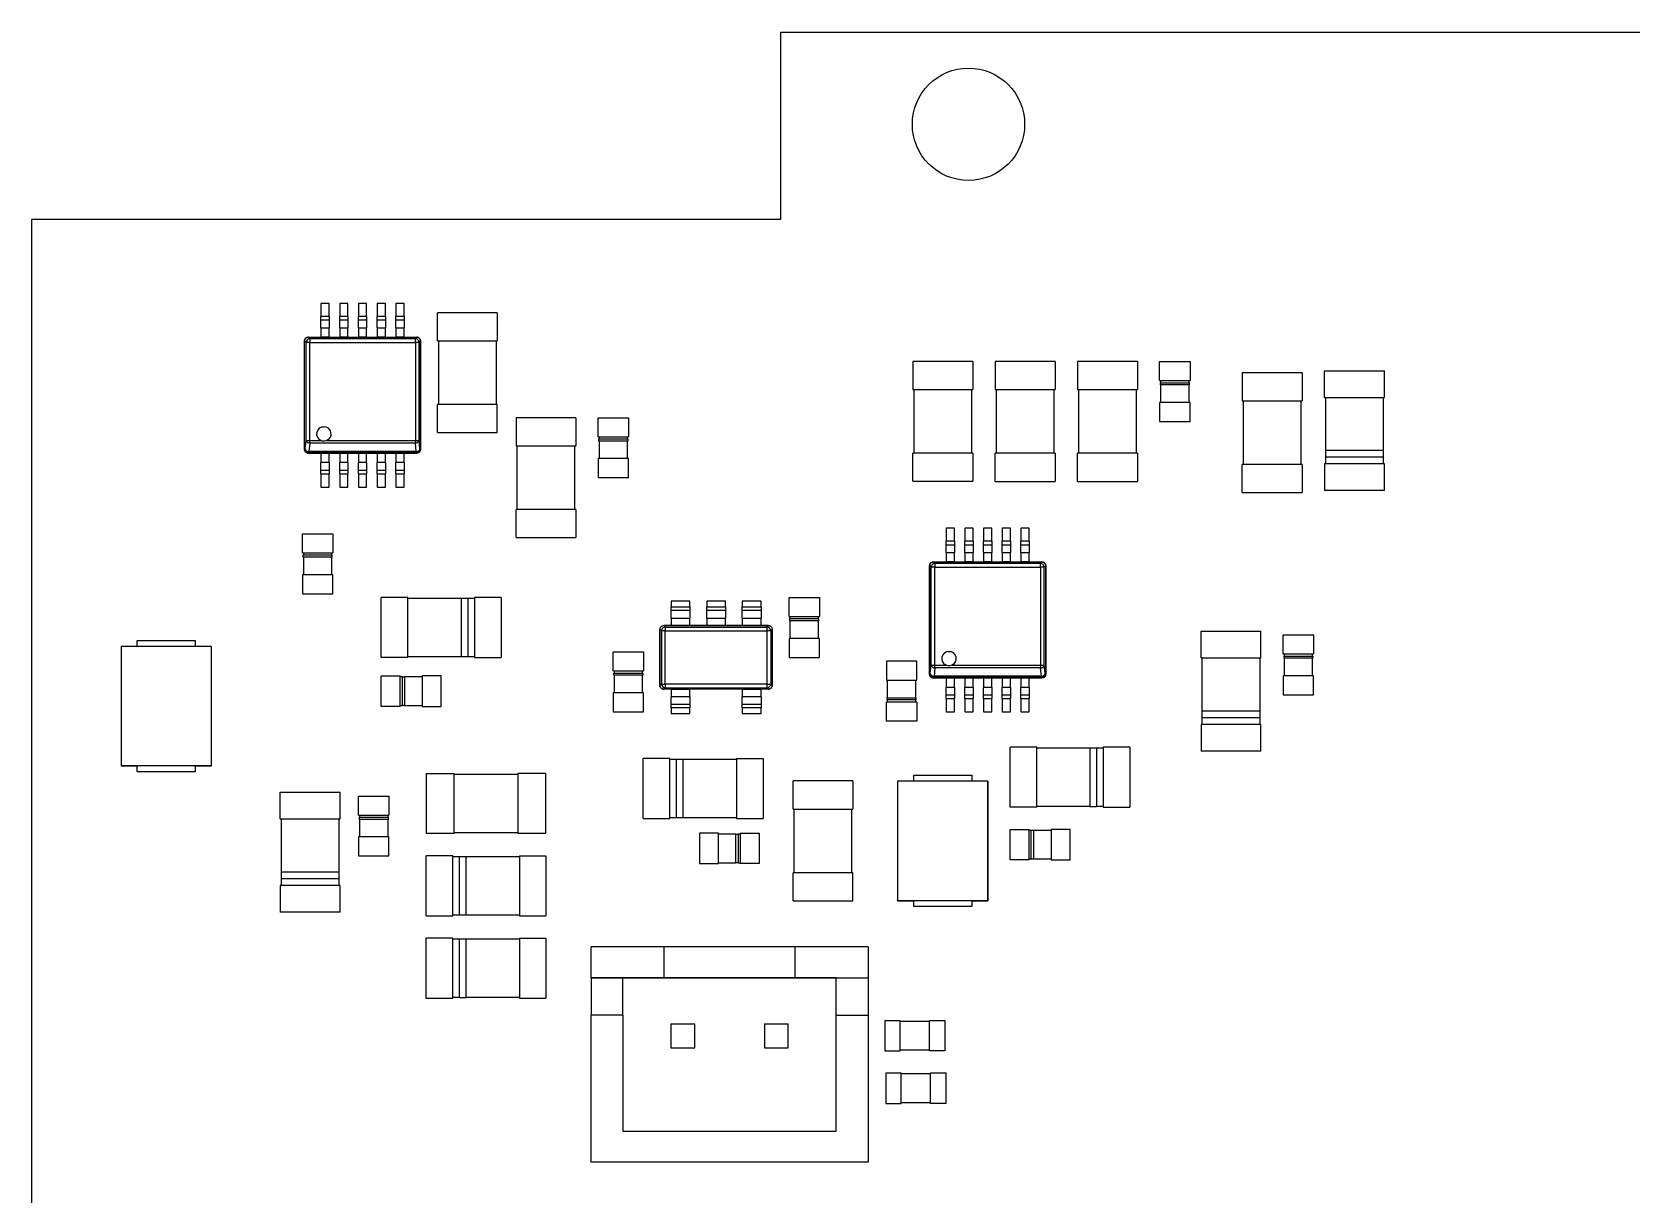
# Model space of a CAD drawing. Header units: millimetres. Extents: x -3 to 395, y 18 to 269.
# Drawn here: x -3.34 to 39.4, y 191.67 to 222.72 of the extents above; entities that cross this region are included whole.
import ezdxf

# ---------------------------------------------------------------- set-up
doc = ezdxf.new("R2010")
doc.units = ezdxf.units.MM

msp = doc.modelspace()

# ---------------------------------------------------------------- linework, layer by layer
at = {"color": 7, "linetype": 'Continuous', "lineweight": 25}
for p, q in [((16.661, 217.719), (16.661, 222.719)), ((16.661, 222.719), (96.66, 222.719)), ((-3.339, 217.719), (16.661, 217.719)), ((-3.339, 127.721), (-3.339, 217.719)), ((4.601, 215.472), (4.381, 215.472)), ((4.381, 215.472), (4.381, 215.122)), ((4.601, 215.122), (4.601, 215.472)), ((5.101, 215.472), (4.881, 215.472)), ((4.881, 215.472), (4.881, 215.122)), ((5.101, 215.122), (5.101, 215.472)), ((5.601, 215.472), (5.381, 215.472)), ((5.381, 215.472), (5.381, 215.122)), ((5.601, 215.122), (5.601, 215.472)), ((6.101, 215.472), (5.881, 215.472)), ((5.881, 215.472), (5.881, 215.122)), ((6.101, 215.122), (6.101, 215.472)), ((6.601, 215.472), (6.381, 215.472)), ((6.381, 215.472), (6.381, 215.122)), ((6.601, 215.122), (6.601, 215.472)), ((4.601, 215.122), (4.381, 215.122)), ((4.381, 215.022), (4.381, 215.122)), ((4.601, 215.022), (4.381, 215.022)), ((4.381, 214.823), (4.381, 215.022)), ((4.601, 215.122), (4.601, 215.022)), ((4.601, 215.022), (4.601, 214.823)), ((5.101, 215.122), (4.881, 215.122)), ((4.881, 215.022), (4.881, 215.122)), ((5.101, 215.022), (4.881, 215.022)), ((4.881, 214.823), (4.881, 215.022)), ((5.101, 215.122), (5.101, 215.022)), ((5.101, 215.022), (5.101, 214.823)), ((5.601, 215.122), (5.381, 215.122)), ((5.381, 215.022), (5.381, 215.122)), ((5.601, 215.022), (5.381, 215.022)), ((5.381, 214.823), (5.381, 215.022)), ((5.601, 215.122), (5.601, 215.022)), ((5.601, 215.022), (5.601, 214.823)), ((6.101, 215.122), (5.881, 215.122)), ((5.881, 215.022), (5.881, 215.122)), ((6.101, 215.022), (5.881, 215.022)), ((5.881, 214.823), (5.881, 215.022)), ((6.101, 215.122), (6.101, 215.022)), ((6.101, 215.022), (6.101, 214.823)), ((6.601, 215.122), (6.381, 215.122)), ((6.381, 215.022), (6.381, 215.122)), ((6.601, 215.022), (6.381, 215.022)), ((6.381, 214.823), (6.381, 215.022)), ((6.601, 215.122), (6.601, 215.022)), ((6.601, 215.022), (6.601, 214.823)), ((9.091, 215.223), (7.491, 215.223)), ((7.491, 214.472), (7.491, 215.223)), ((9.091, 215.223), (9.091, 214.472)), ((4.081, 214.532), (4.041, 214.572)), ((4.041, 214.572), (6.941, 214.572)), ((4.041, 214.572), (4.041, 214.572)), ((4.041, 214.572), (4.381, 214.572)), ((4.381, 214.823), (4.601, 214.823)), ((4.381, 214.823), (4.381, 214.572)), ((4.601, 214.572), (4.381, 214.572)), ((4.601, 214.572), (4.601, 214.823)), ((4.601, 214.572), (4.881, 214.572)), ((4.881, 214.823), (5.101, 214.823)), ((4.881, 214.823), (4.881, 214.572)), ((5.101, 214.572), (4.881, 214.572)), ((5.101, 214.572), (5.101, 214.823)), ((5.101, 214.572), (5.381, 214.572)), ((5.381, 214.823), (5.601, 214.823)), ((5.381, 214.823), (5.381, 214.572)), ((5.601, 214.572), (5.381, 214.572)), ((5.601, 214.572), (5.601, 214.823)), ((5.601, 214.572), (5.881, 214.572)), ((5.881, 214.823), (6.101, 214.823)), ((5.881, 214.823), (5.881, 214.572)), ((6.101, 214.572), (5.881, 214.572)), ((6.101, 214.572), (6.101, 214.823)), ((6.101, 214.572), (6.381, 214.572)), ((6.381, 214.823), (6.601, 214.823)), ((6.381, 214.823), (6.381, 214.572)), ((6.601, 214.572), (6.381, 214.572)), ((6.601, 214.572), (6.601, 214.823)), ((6.601, 214.572), (6.941, 214.572)), ((6.941, 214.572), (6.902, 214.532)), ((6.941, 214.572), (6.941, 214.572)), ((3.942, 214.472), (3.941, 214.472)), ((3.941, 211.572), (3.941, 214.472)), ((3.945, 214.499), (3.942, 214.471)), ((3.982, 214.433), (3.942, 214.472)), ((3.942, 211.572), (3.942, 214.472)), ((3.982, 211.814), (3.982, 214.433)), ((4.081, 214.433), (3.982, 214.433)), ((4.081, 214.532), (4.081, 214.433)), ((6.902, 214.532), (4.081, 214.532)), ((4.081, 214.433), (6.902, 214.433)), ((4.081, 211.814), (4.081, 214.433)), ((6.902, 214.433), (6.902, 214.532)), ((6.902, 214.433), (6.902, 211.814)), ((7.001, 214.433), (6.902, 214.433)), ((7.001, 214.433), (7.041, 214.472)), ((7.001, 211.814), (7.001, 214.433)), ((7.041, 214.471), (7.038, 214.499)), ((7.041, 214.472), (7.041, 211.572)), ((7.041, 214.472), (7.041, 214.472)), ((7.041, 211.572), (7.041, 214.472)), ((7.491, 214.472), (9.091, 214.472)), ((7.516, 214.472), (7.516, 212.773)), ((9.066, 212.773), (9.066, 214.472)), ((20.191, 213.925), (20.191, 213.175)), ((21.791, 213.925), (20.191, 213.925)), ((21.791, 213.925), (21.791, 213.175)), ((22.391, 213.922), (22.391, 213.173)), ((23.991, 213.922), (22.391, 213.922)), ((23.991, 213.922), (23.991, 213.173)), ((24.591, 213.922), (24.591, 213.173)), ((26.191, 213.922), (24.591, 213.922)), ((26.191, 213.922), (26.191, 213.173)), ((26.785, 213.922), (27.597, 213.922)), ((26.785, 213.414), (26.785, 213.922)), ((27.597, 213.922), (27.597, 213.414)), ((26.785, 213.414), (27.597, 213.414)), ((26.807, 213.356), (27.575, 213.356)), ((26.807, 213.297), (26.807, 213.356)), ((27.575, 213.297), (26.807, 213.297)), ((26.81, 213.414), (26.81, 213.356)), ((26.81, 213.297), (26.81, 212.831)), ((27.572, 213.356), (27.572, 213.414)), ((27.572, 212.831), (27.572, 213.297)), ((27.575, 213.356), (27.575, 213.297)), ((28.991, 213.622), (28.991, 212.872)), ((30.591, 213.622), (28.991, 213.622)), ((30.591, 213.622), (30.591, 212.872)), ((31.191, 212.965), (31.191, 213.676)), ((31.191, 213.676), (32.792, 213.676)), ((32.792, 212.965), (32.792, 213.676)), ((20.191, 213.175), (21.791, 213.175)), ((20.216, 213.175), (20.216, 211.475)), ((21.766, 211.475), (21.766, 213.175)), ((22.391, 213.173), (23.991, 213.173)), ((22.416, 213.173), (22.416, 211.472)), ((23.966, 211.472), (23.966, 213.173)), ((24.591, 213.173), (26.191, 213.173)), ((24.616, 213.173), (24.616, 211.472)), ((26.166, 211.472), (26.166, 213.173)), ((28.991, 212.872), (30.591, 212.872)), ((29.016, 212.872), (29.016, 211.173)), ((30.566, 211.173), (30.566, 212.872)), ((31.191, 212.965), (32.792, 212.965)), ((31.216, 212.965), (31.216, 211.543)), ((32.766, 211.543), (32.766, 212.965)), ((9.091, 212.773), (7.491, 212.773)), ((7.491, 212.023), (7.491, 212.773)), ((9.091, 212.023), (9.091, 212.773)), ((27.597, 212.831), (26.785, 212.831)), ((26.785, 212.831), (26.785, 212.322)), ((27.597, 212.322), (27.597, 212.831)), ((4.426, 212.177), (4.458, 212.183)), ((4.458, 212.183), (4.469, 212.181)), ((7.491, 212.023), (9.091, 212.023)), ((9.591, 212.422), (9.591, 211.673)), ((11.191, 212.422), (9.591, 212.422)), ((11.191, 212.422), (11.191, 211.673)), ((11.785, 212.422), (12.597, 212.422)), ((11.785, 211.914), (11.785, 212.422)), ((12.597, 212.422), (12.597, 211.914)), ((26.785, 212.322), (27.597, 212.322)), ((3.942, 211.572), (3.958, 211.589)), ((3.958, 211.589), (3.982, 211.814)), ((3.982, 211.814), (4.081, 211.814)), ((4.081, 211.743), (4.058, 211.518)), ((4.081, 211.743), (4.081, 211.814)), ((4.081, 211.814), (4.376, 211.814)), ((6.902, 211.743), (4.081, 211.743)), ((4.381, 211.812), (4.355, 211.829)), ((4.582, 211.843), (4.538, 211.813)), ((4.541, 211.814), (6.902, 211.814)), ((6.902, 211.814), (7.001, 211.814)), ((6.902, 211.814), (6.902, 211.743)), ((6.925, 211.518), (6.902, 211.743)), ((7.025, 211.589), (7.001, 211.814)), ((7.041, 211.572), (7.025, 211.589)), ((9.591, 211.673), (11.191, 211.673)), ((9.616, 211.673), (9.616, 209.973)), ((11.166, 209.973), (11.166, 211.673)), ((11.785, 211.914), (12.597, 211.914)), ((11.807, 211.857), (12.575, 211.857)), ((11.807, 211.797), (11.807, 211.857)), ((12.575, 211.797), (11.807, 211.797)), ((11.81, 211.914), (11.81, 211.857)), ((11.81, 211.797), (11.81, 211.33)), ((12.572, 211.857), (12.572, 211.914)), ((12.572, 211.33), (12.572, 211.797)), ((12.575, 211.857), (12.575, 211.797)), ((3.941, 211.572), (3.942, 211.572)), ((4.015, 211.476), (4.043, 211.473)), ((4.058, 211.489), (4.041, 211.473)), ((6.941, 211.473), (4.041, 211.473)), ((4.041, 211.473), (4.041, 211.472)), ((4.041, 211.472), (4.381, 211.472)), ((6.925, 211.518), (4.058, 211.518)), ((4.058, 211.518), (4.058, 211.489)), ((6.925, 211.489), (4.058, 211.489)), ((4.381, 211.472), (4.601, 211.472)), ((4.381, 211.472), (4.381, 211.223)), ((4.601, 211.223), (4.381, 211.223)), ((4.381, 211.022), (4.381, 211.223)), ((4.601, 211.223), (4.601, 211.472)), ((4.601, 211.472), (4.881, 211.472)), ((4.601, 211.223), (4.601, 211.022)), ((4.881, 211.472), (5.101, 211.472)), ((4.881, 211.472), (4.881, 211.223)), ((5.101, 211.223), (4.881, 211.223)), ((4.881, 211.022), (4.881, 211.223)), ((5.101, 211.223), (5.101, 211.472)), ((5.101, 211.472), (5.381, 211.472)), ((5.101, 211.223), (5.101, 211.022)), ((5.381, 211.472), (5.601, 211.472)), ((5.381, 211.472), (5.381, 211.223)), ((5.601, 211.223), (5.381, 211.223)), ((5.381, 211.022), (5.381, 211.223)), ((5.601, 211.223), (5.601, 211.472)), ((5.601, 211.472), (5.881, 211.472)), ((5.601, 211.223), (5.601, 211.022)), ((5.881, 211.472), (6.101, 211.472)), ((5.881, 211.472), (5.881, 211.223)), ((6.101, 211.223), (5.881, 211.223)), ((5.881, 211.022), (5.881, 211.223)), ((6.101, 211.223), (6.101, 211.472)), ((6.101, 211.472), (6.381, 211.472)), ((6.101, 211.223), (6.101, 211.022)), ((6.381, 211.472), (6.381, 211.223)), ((6.381, 211.472), (6.601, 211.472)), ((6.601, 211.223), (6.381, 211.223)), ((6.381, 211.022), (6.381, 211.223)), ((6.601, 211.223), (6.601, 211.472)), ((6.601, 211.472), (6.941, 211.472)), ((6.601, 211.223), (6.601, 211.022)), ((6.925, 211.489), (6.925, 211.518)), ((6.941, 211.473), (6.925, 211.489)), ((6.941, 211.472), (6.941, 211.473)), ((7.041, 211.572), (7.041, 211.572)), ((12.597, 211.33), (11.785, 211.33)), ((11.785, 211.33), (11.785, 210.823)), ((12.597, 210.823), (12.597, 211.33)), ((21.791, 211.475), (20.191, 211.475)), ((20.191, 210.725), (20.191, 211.475)), ((21.791, 211.475), (21.791, 210.725)), ((23.991, 211.472), (22.391, 211.472)), ((22.391, 210.722), (22.391, 211.472)), ((23.991, 211.472), (23.991, 210.722)), ((26.191, 211.472), (24.591, 211.472)), ((24.591, 210.722), (24.591, 211.472)), ((26.191, 211.472), (26.191, 210.722)), ((30.591, 211.173), (28.991, 211.173)), ((28.991, 210.423), (28.991, 211.173)), ((30.591, 211.173), (30.591, 210.423)), ((31.191, 211.187), (31.191, 210.476)), ((32.792, 211.187), (31.191, 211.187)), ((32.769, 211.543), (31.214, 211.543)), ((31.214, 211.543), (31.214, 211.365)), ((32.769, 211.365), (31.214, 211.365)), ((31.216, 211.365), (31.216, 211.187)), ((32.766, 211.187), (32.766, 211.365)), ((32.769, 211.365), (32.769, 211.543)), ((32.792, 210.476), (32.792, 211.187)), ((4.381, 211.022), (4.601, 211.022)), ((4.381, 210.923), (4.381, 211.022)), ((4.381, 210.923), (4.601, 210.923)), ((4.381, 210.923), (4.381, 210.572)), ((4.601, 211.022), (4.601, 210.923)), ((4.601, 210.572), (4.601, 210.923)), ((4.881, 211.022), (5.101, 211.022)), ((4.881, 210.923), (4.881, 211.022)), ((4.881, 210.923), (5.101, 210.923)), ((4.881, 210.923), (4.881, 210.572)), ((5.101, 211.022), (5.101, 210.923)), ((5.101, 210.572), (5.101, 210.923)), ((5.381, 211.022), (5.601, 211.022)), ((5.381, 210.923), (5.381, 211.022)), ((5.381, 210.923), (5.601, 210.923)), ((5.381, 210.923), (5.381, 210.572)), ((5.601, 211.022), (5.601, 210.923)), ((5.601, 210.572), (5.601, 210.923)), ((5.881, 211.022), (6.101, 211.022)), ((5.881, 210.923), (5.881, 211.022)), ((5.881, 210.923), (6.101, 210.923)), ((5.881, 210.923), (5.881, 210.572)), ((6.101, 211.022), (6.101, 210.923)), ((6.101, 210.572), (6.101, 210.923)), ((6.381, 211.022), (6.601, 211.022)), ((6.381, 210.923), (6.381, 211.022)), ((6.381, 210.923), (6.601, 210.923)), ((6.381, 210.923), (6.381, 210.572)), ((6.601, 211.022), (6.601, 210.923)), ((6.601, 210.572), (6.601, 210.923)), ((11.785, 210.823), (12.597, 210.823)), ((20.191, 210.725), (21.791, 210.725)), ((22.391, 210.722), (23.991, 210.722)), ((24.591, 210.722), (26.191, 210.722)), ((4.381, 210.572), (4.601, 210.572)), ((4.881, 210.572), (5.101, 210.572)), ((5.381, 210.572), (5.601, 210.572)), ((5.881, 210.572), (6.101, 210.572)), ((6.381, 210.572), (6.601, 210.572)), ((28.991, 210.423), (30.591, 210.423)), ((32.792, 210.476), (31.191, 210.476)), ((11.191, 209.973), (9.591, 209.973)), ((9.591, 209.223), (9.591, 209.973)), ((11.191, 209.973), (11.191, 209.223)), ((21.301, 209.473), (21.081, 209.473)), ((21.081, 209.473), (21.081, 209.123)), ((21.301, 209.123), (21.301, 209.473)), ((21.801, 209.473), (21.581, 209.473)), ((21.581, 209.473), (21.581, 209.123)), ((21.801, 209.123), (21.801, 209.473)), ((22.301, 209.473), (22.081, 209.473)), ((22.081, 209.473), (22.081, 209.123)), ((22.301, 209.123), (22.301, 209.473)), ((22.801, 209.473), (22.581, 209.473)), ((22.581, 209.473), (22.581, 209.123)), ((22.801, 209.123), (22.801, 209.473)), ((23.301, 209.473), (23.081, 209.473)), ((23.081, 209.473), (23.081, 209.123)), ((23.301, 209.123), (23.301, 209.473)), ((3.885, 209.322), (4.697, 209.322)), ((3.885, 208.815), (3.885, 209.322)), ((4.697, 209.322), (4.697, 208.815)), ((9.591, 209.223), (11.191, 209.223)), ((21.301, 209.123), (21.081, 209.123)), ((21.081, 209.023), (21.081, 209.123)), ((21.301, 209.023), (21.081, 209.023)), ((21.081, 208.822), (21.081, 209.023)), ((21.301, 209.123), (21.301, 209.023)), ((21.301, 209.023), (21.301, 208.822)), ((21.801, 209.123), (21.581, 209.123)), ((21.581, 209.023), (21.581, 209.123)), ((21.801, 209.023), (21.581, 209.023)), ((21.581, 208.822), (21.581, 209.023)), ((21.801, 209.123), (21.801, 209.023)), ((21.801, 209.023), (21.801, 208.822)), ((22.301, 209.123), (22.081, 209.123)), ((22.081, 209.023), (22.081, 209.123)), ((22.301, 209.023), (22.081, 209.023)), ((22.081, 208.822), (22.081, 209.023)), ((22.301, 209.123), (22.301, 209.023)), ((22.301, 209.023), (22.301, 208.822)), ((22.801, 209.123), (22.581, 209.123)), ((22.581, 209.023), (22.581, 209.123)), ((22.801, 209.023), (22.581, 209.023)), ((22.581, 208.822), (22.581, 209.023)), ((22.801, 209.123), (22.801, 209.023)), ((22.801, 209.023), (22.801, 208.822)), ((23.301, 209.123), (23.081, 209.123)), ((23.081, 209.023), (23.081, 209.123)), ((23.301, 209.023), (23.081, 209.023)), ((23.081, 208.822), (23.081, 209.023)), ((23.301, 209.123), (23.301, 209.023)), ((23.301, 209.023), (23.301, 208.822)), ((3.885, 208.815), (4.697, 208.815)), ((3.907, 208.757), (4.675, 208.757)), ((3.907, 208.697), (3.907, 208.757)), ((4.675, 208.697), (3.907, 208.697)), ((3.91, 208.815), (3.91, 208.757)), ((3.91, 208.697), (3.91, 208.23)), ((4.672, 208.757), (4.672, 208.815)), ((4.672, 208.23), (4.672, 208.697)), ((4.675, 208.757), (4.675, 208.697)), ((21.081, 208.822), (21.301, 208.822)), ((21.081, 208.822), (21.081, 208.573)), ((21.301, 208.573), (21.301, 208.822)), ((21.581, 208.822), (21.801, 208.822)), ((21.581, 208.822), (21.581, 208.573)), ((21.801, 208.573), (21.801, 208.822)), ((22.081, 208.822), (22.301, 208.822)), ((22.081, 208.822), (22.081, 208.573)), ((22.301, 208.573), (22.301, 208.822)), ((22.581, 208.822), (22.801, 208.822)), ((22.581, 208.822), (22.581, 208.573)), ((22.801, 208.573), (22.801, 208.822)), ((23.081, 208.822), (23.301, 208.822)), ((23.081, 208.822), (23.081, 208.573)), ((23.301, 208.573), (23.301, 208.822)), ((4.697, 208.23), (3.885, 208.23)), ((3.885, 208.23), (3.885, 207.723)), ((4.697, 207.723), (4.697, 208.23)), ((20.642, 208.472), (20.641, 208.472)), ((20.641, 205.573), (20.641, 208.472)), ((20.645, 208.499), (20.642, 208.471)), ((20.682, 208.433), (20.642, 208.472)), ((20.642, 205.573), (20.642, 208.472)), ((20.682, 205.814), (20.682, 208.433)), ((20.781, 208.433), (20.682, 208.433)), ((20.741, 208.573), (20.741, 208.572)), ((20.741, 208.573), (21.081, 208.573)), ((20.781, 208.532), (20.741, 208.572)), ((20.741, 208.572), (23.641, 208.572)), ((20.781, 208.532), (20.781, 208.433)), ((23.602, 208.532), (20.781, 208.532)), ((20.781, 205.814), (20.781, 208.433)), ((20.781, 208.433), (23.602, 208.433)), ((21.301, 208.573), (21.081, 208.573)), ((21.301, 208.573), (21.581, 208.573)), ((21.801, 208.573), (21.581, 208.573)), ((21.801, 208.573), (22.081, 208.573)), ((22.301, 208.573), (22.081, 208.573)), ((22.301, 208.573), (22.581, 208.573)), ((22.801, 208.573), (22.581, 208.573)), ((22.801, 208.573), (23.081, 208.573)), ((23.301, 208.573), (23.081, 208.573)), ((23.301, 208.573), (23.641, 208.573)), ((23.641, 208.572), (23.602, 208.532)), ((23.602, 208.433), (23.602, 208.532)), ((23.602, 208.433), (23.602, 205.814)), ((23.701, 208.433), (23.602, 208.433)), ((23.641, 208.572), (23.641, 208.573)), ((23.701, 208.433), (23.741, 208.472)), ((23.701, 205.814), (23.701, 208.433)), ((23.741, 208.471), (23.738, 208.499)), ((23.741, 208.472), (23.741, 205.573)), ((23.741, 208.472), (23.741, 208.472)), ((23.741, 205.573), (23.741, 208.472)), ((3.885, 207.723), (4.697, 207.723)), ((6.702, 207.622), (5.991, 207.622)), ((5.991, 206.023), (5.991, 207.622)), ((6.702, 206.023), (6.702, 207.622)), ((8.124, 207.598), (6.702, 207.598)), ((8.124, 207.599), (8.124, 206.046)), ((8.302, 207.599), (8.124, 207.599)), ((8.302, 207.599), (8.302, 206.046)), ((8.48, 207.598), (8.302, 207.598)), ((9.191, 207.622), (8.48, 207.622)), ((8.48, 207.622), (8.48, 206.023)), ((9.191, 207.622), (9.191, 206.023)), ((14.236, 207.523), (13.736, 207.523)), ((13.736, 207.523), (13.736, 207.373)), ((13.736, 207.373), (14.236, 207.373)), ((13.736, 207.273), (13.736, 207.373)), ((14.236, 207.373), (14.236, 207.523)), ((14.236, 207.373), (14.236, 207.273)), ((15.186, 207.523), (14.686, 207.523)), ((14.686, 207.523), (14.686, 207.373)), ((14.686, 207.373), (15.186, 207.373)), ((14.686, 207.273), (14.686, 207.373)), ((15.186, 207.373), (15.186, 207.523)), ((15.186, 207.373), (15.186, 207.273)), ((16.136, 207.523), (15.636, 207.523)), ((15.636, 207.523), (15.636, 207.373)), ((15.636, 207.373), (16.136, 207.373)), ((15.636, 207.273), (15.636, 207.373)), ((16.136, 207.373), (16.136, 207.523)), ((16.136, 207.373), (16.136, 207.273)), ((16.885, 207.622), (17.697, 207.622)), ((16.885, 207.115), (16.885, 207.622)), ((17.697, 207.622), (17.697, 207.115)), ((13.536, 206.873), (13.536, 206.872)), ((13.736, 206.873), (13.536, 206.873)), ((13.536, 206.872), (13.576, 206.832)), ((13.536, 206.872), (16.336, 206.872)), ((14.236, 207.273), (13.736, 207.273)), ((13.736, 207.073), (13.736, 207.273)), ((13.736, 207.073), (14.236, 207.073)), ((13.736, 207.073), (13.736, 206.873)), ((14.236, 206.873), (13.736, 206.873)), ((14.236, 207.273), (14.236, 207.073)), ((14.236, 206.873), (14.236, 207.073)), ((14.686, 206.873), (14.236, 206.873)), ((15.186, 207.273), (14.686, 207.273)), ((14.686, 207.073), (14.686, 207.273)), ((14.686, 207.073), (15.186, 207.073)), ((14.686, 207.073), (14.686, 206.873)), ((15.186, 206.873), (14.686, 206.873)), ((15.186, 207.273), (15.186, 207.073)), ((15.186, 206.873), (15.186, 207.073)), ((15.636, 206.873), (15.186, 206.873)), ((16.136, 207.273), (15.636, 207.273)), ((15.636, 207.073), (15.636, 207.273)), ((15.636, 207.073), (16.136, 207.073)), ((15.636, 207.073), (15.636, 206.873)), ((16.136, 206.873), (15.636, 206.873)), ((16.136, 207.273), (16.136, 207.073)), ((16.136, 206.873), (16.136, 207.073)), ((16.336, 206.873), (16.136, 206.873)), ((16.296, 206.832), (16.336, 206.872)), ((16.363, 206.869), (16.335, 206.872)), ((16.336, 206.872), (16.336, 206.873)), ((16.885, 207.115), (17.697, 207.115)), ((16.907, 207.057), (17.675, 207.057)), ((16.907, 206.998), (16.907, 207.057)), ((17.675, 206.998), (16.907, 206.998)), ((16.91, 207.115), (16.91, 207.057)), ((16.91, 206.998), (16.91, 206.531)), ((17.672, 207.057), (17.672, 207.115)), ((17.672, 206.531), (17.672, 206.998)), ((17.675, 207.057), (17.675, 206.998)), ((-0.53, 206.475), (1.02, 206.475)), ((-0.53, 206.316), (-0.53, 206.475)), ((1.02, 206.475), (1.02, 206.316)), ((13.437, 206.773), (13.436, 206.773)), ((13.436, 206.773), (13.436, 205.273)), ((13.437, 206.773), (13.477, 206.733)), ((13.437, 205.273), (13.437, 206.773)), ((13.576, 206.733), (13.477, 206.733)), ((13.477, 206.733), (13.477, 205.312)), ((13.576, 206.832), (13.576, 206.733)), ((13.576, 206.832), (16.296, 206.832)), ((13.576, 205.312), (13.576, 206.733)), ((13.576, 206.733), (16.296, 206.733)), ((16.296, 206.733), (16.296, 206.832)), ((16.296, 205.312), (16.296, 206.733)), ((16.396, 206.733), (16.296, 206.733)), ((16.436, 206.773), (16.396, 206.733)), ((16.396, 206.733), (16.396, 205.312)), ((16.436, 206.773), (16.436, 205.273)), ((16.436, 206.773), (16.436, 206.773)), ((16.436, 206.773), (16.436, 205.273)), ((17.697, 206.531), (16.885, 206.531)), ((16.885, 206.531), (16.885, 206.023)), ((17.697, 206.023), (17.697, 206.531)), ((27.891, 206.011), (27.891, 206.722)), ((27.891, 206.722), (29.491, 206.722)), ((29.491, 206.011), (29.491, 206.722)), ((30.085, 206.623), (30.897, 206.623)), ((30.085, 206.115), (30.085, 206.623)), ((30.897, 206.623), (30.897, 206.115)), ((-0.53, 206.317), (-0.961, 206.317)), ((-0.961, 206.317), (-0.96, 206.316)), ((-0.961, 206.316), (-0.961, 203.128)), ((-0.961, 206.316), (-0.961, 206.316)), ((-0.961, 206.316), (-0.961, 203.128)), ((1.451, 206.316), (-0.961, 206.316)), ((1.451, 206.317), (1.02, 206.317)), ((1.451, 206.316), (1.451, 206.317)), ((1.452, 206.316), (1.451, 206.316)), ((1.451, 206.316), (1.451, 203.128)), ((1.452, 203.128), (1.452, 206.316)), ((6.702, 206.023), (5.991, 206.023)), ((6.702, 206.047), (8.124, 206.047)), ((8.124, 206.046), (8.302, 206.046)), ((8.302, 206.047), (8.48, 206.047)), ((8.48, 206.023), (9.191, 206.023)), ((12.185, 206.17), (12.997, 206.17)), ((12.185, 205.662), (12.185, 206.17)), ((12.997, 206.17), (12.997, 205.662)), ((16.885, 206.023), (17.697, 206.023)), ((21.126, 206.177), (21.158, 206.183)), ((21.158, 206.183), (21.201, 206.175)), ((30.085, 206.115), (30.897, 206.115)), ((30.107, 206.056), (30.875, 206.056)), ((30.107, 205.998), (30.107, 206.056)), ((30.11, 206.115), (30.11, 206.056)), ((30.872, 206.056), (30.872, 206.115)), ((30.875, 206.056), (30.875, 205.998)), ((12.185, 205.662), (12.997, 205.662)), ((12.207, 205.604), (12.975, 205.604)), ((12.207, 205.545), (12.207, 205.604)), ((12.21, 205.662), (12.21, 205.604)), ((12.972, 205.604), (12.972, 205.662)), ((12.975, 205.604), (12.975, 205.545)), ((19.485, 205.923), (19.485, 205.414)), ((20.297, 205.923), (19.485, 205.923)), ((20.297, 205.414), (20.297, 205.923)), ((20.658, 205.589), (20.682, 205.814)), ((20.682, 205.814), (20.781, 205.814)), ((20.781, 205.743), (20.758, 205.518)), ((20.781, 205.743), (20.781, 205.814)), ((20.781, 205.814), (21.076, 205.814)), ((23.602, 205.743), (20.781, 205.743)), ((21.081, 205.812), (21.055, 205.829)), ((21.282, 205.843), (21.238, 205.813)), ((21.241, 205.814), (23.602, 205.814)), ((23.602, 205.814), (23.701, 205.814)), ((23.602, 205.814), (23.602, 205.743)), ((23.625, 205.518), (23.602, 205.743)), ((23.725, 205.589), (23.701, 205.814)), ((27.891, 206.011), (29.491, 206.011)), ((27.916, 206.011), (27.916, 204.589)), ((29.466, 204.589), (29.466, 206.011)), ((30.875, 205.998), (30.107, 205.998)), ((30.11, 205.998), (30.11, 205.531)), ((30.872, 205.531), (30.872, 205.998)), ((5.991, 205.528), (6.499, 205.528)), ((5.991, 204.716), (5.991, 205.528)), ((6.499, 204.716), (6.499, 205.528)), ((6.557, 205.503), (6.499, 205.503)), ((6.557, 204.738), (6.557, 205.506)), ((6.557, 205.506), (6.616, 205.506)), ((6.616, 205.506), (6.616, 204.738)), ((7.083, 205.503), (6.616, 205.503)), ((7.591, 205.528), (7.083, 205.528)), ((7.083, 205.528), (7.083, 204.716)), ((7.591, 204.716), (7.591, 205.528)), ((12.975, 205.545), (12.207, 205.545)), ((12.21, 205.545), (12.21, 205.078)), ((12.972, 205.078), (12.972, 205.545)), ((13.436, 205.274), (13.44, 205.246)), ((13.436, 205.273), (13.437, 205.273)), ((13.477, 205.312), (13.437, 205.273)), ((13.477, 205.312), (13.576, 205.312)), ((13.536, 205.173), (13.576, 205.213)), ((16.336, 205.173), (13.536, 205.173)), ((13.536, 205.173), (13.536, 205.173)), ((13.736, 205.173), (13.536, 205.173)), ((16.296, 205.312), (13.576, 205.312)), ((13.576, 205.312), (13.576, 205.213)), ((13.576, 205.213), (16.296, 205.213)), ((13.736, 205.173), (13.736, 204.973)), ((13.736, 205.173), (14.236, 205.173)), ((14.236, 204.973), (14.236, 205.173)), ((15.636, 205.173), (14.236, 205.173)), ((15.636, 205.173), (15.636, 204.973)), ((15.636, 205.173), (16.136, 205.173)), ((16.136, 204.973), (16.136, 205.173)), ((16.336, 205.173), (16.136, 205.173)), ((16.296, 205.213), (16.296, 205.312)), ((16.296, 205.312), (16.396, 205.312)), ((16.296, 205.213), (16.336, 205.173)), ((16.336, 205.173), (16.336, 205.173)), ((16.396, 205.312), (16.436, 205.273)), ((16.433, 205.246), (16.436, 205.274)), ((16.436, 205.273), (16.436, 205.273)), ((19.485, 205.414), (20.297, 205.414)), ((19.51, 205.414), (19.51, 204.947)), ((20.272, 204.947), (20.272, 205.414)), ((20.641, 205.573), (20.642, 205.573)), ((20.642, 205.573), (20.658, 205.589)), ((20.715, 205.476), (20.743, 205.473)), ((20.758, 205.489), (20.741, 205.473)), ((23.641, 205.473), (20.741, 205.473)), ((20.741, 205.473), (20.741, 205.473)), ((20.741, 205.473), (21.081, 205.473)), ((23.625, 205.518), (20.758, 205.518)), ((20.758, 205.518), (20.758, 205.489)), ((23.625, 205.489), (20.758, 205.489)), ((21.081, 205.473), (21.301, 205.473)), ((21.081, 205.473), (21.081, 205.222)), ((21.301, 205.222), (21.081, 205.222)), ((21.081, 205.023), (21.081, 205.222)), ((21.301, 205.222), (21.301, 205.473)), ((21.301, 205.473), (21.581, 205.473)), ((21.301, 205.222), (21.301, 205.023)), ((21.581, 205.473), (21.581, 205.222)), ((21.581, 205.473), (21.801, 205.473)), ((21.801, 205.222), (21.581, 205.222)), ((21.581, 205.023), (21.581, 205.222)), ((21.801, 205.222), (21.801, 205.473)), ((21.801, 205.473), (22.081, 205.473)), ((21.801, 205.222), (21.801, 205.023)), ((22.081, 205.473), (22.081, 205.222)), ((22.081, 205.473), (22.301, 205.473)), ((22.301, 205.222), (22.081, 205.222)), ((22.081, 205.023), (22.081, 205.222)), ((22.301, 205.222), (22.301, 205.473)), ((22.301, 205.473), (22.581, 205.473)), ((22.301, 205.222), (22.301, 205.023)), ((22.581, 205.473), (22.581, 205.222)), ((22.581, 205.473), (22.801, 205.473)), ((22.801, 205.222), (22.581, 205.222)), ((22.581, 205.023), (22.581, 205.222)), ((22.801, 205.222), (22.801, 205.473)), ((22.801, 205.473), (23.081, 205.473)), ((22.801, 205.222), (22.801, 205.023)), ((23.081, 205.473), (23.081, 205.222)), ((23.081, 205.473), (23.301, 205.473)), ((23.301, 205.222), (23.081, 205.222)), ((23.081, 205.023), (23.081, 205.222)), ((23.301, 205.222), (23.301, 205.473)), ((23.301, 205.473), (23.641, 205.473)), ((23.301, 205.222), (23.301, 205.023)), ((23.625, 205.489), (23.625, 205.518)), ((23.641, 205.473), (23.625, 205.489)), ((23.641, 205.473), (23.641, 205.473)), ((23.741, 205.573), (23.725, 205.589)), ((23.741, 205.573), (23.741, 205.573)), ((30.897, 205.531), (30.085, 205.531)), ((30.085, 205.531), (30.085, 205.023)), ((30.897, 205.023), (30.897, 205.531)), ((6.499, 204.742), (6.557, 204.742)), ((6.616, 204.738), (6.557, 204.738)), ((6.616, 204.742), (7.083, 204.742)), ((12.997, 205.078), (12.185, 205.078)), ((12.185, 205.078), (12.185, 204.57)), ((12.997, 204.57), (12.997, 205.078)), ((14.236, 204.973), (13.736, 204.973)), ((13.736, 204.773), (13.736, 204.973)), ((13.736, 204.773), (14.236, 204.773)), ((13.736, 204.673), (13.736, 204.773)), ((14.236, 204.973), (14.236, 204.773)), ((14.236, 204.773), (14.236, 204.673)), ((16.136, 204.973), (15.636, 204.973)), ((15.636, 204.773), (15.636, 204.973)), ((15.636, 204.773), (16.136, 204.773)), ((15.636, 204.673), (15.636, 204.773)), ((16.136, 204.973), (16.136, 204.773)), ((16.136, 204.773), (16.136, 204.673)), ((20.297, 204.83), (19.485, 204.83)), ((19.485, 204.322), (19.485, 204.83)), ((19.507, 204.889), (19.507, 204.947)), ((19.507, 204.947), (20.275, 204.947)), ((20.275, 204.889), (19.507, 204.889)), ((19.51, 204.889), (19.51, 204.83)), ((20.272, 204.83), (20.272, 204.889)), ((20.275, 204.947), (20.275, 204.889)), ((20.297, 204.83), (20.297, 204.322)), ((21.081, 205.023), (21.301, 205.023)), ((21.081, 204.922), (21.081, 205.023)), ((21.081, 204.922), (21.301, 204.922)), ((21.081, 204.922), (21.081, 204.573)), ((21.301, 205.023), (21.301, 204.922)), ((21.301, 204.573), (21.301, 204.922)), ((21.581, 205.023), (21.801, 205.023)), ((21.581, 204.922), (21.581, 205.023)), ((21.581, 204.922), (21.801, 204.922)), ((21.581, 204.922), (21.581, 204.573)), ((21.801, 205.023), (21.801, 204.922)), ((21.801, 204.573), (21.801, 204.922)), ((22.081, 205.023), (22.301, 205.023)), ((22.081, 204.922), (22.081, 205.023)), ((22.081, 204.922), (22.301, 204.922)), ((22.081, 204.922), (22.081, 204.573)), ((22.301, 205.023), (22.301, 204.922)), ((22.301, 204.573), (22.301, 204.922)), ((22.581, 205.023), (22.801, 205.023)), ((22.581, 204.922), (22.581, 205.023)), ((22.581, 204.922), (22.801, 204.922)), ((22.581, 204.922), (22.581, 204.573)), ((22.801, 205.023), (22.801, 204.922)), ((22.801, 204.573), (22.801, 204.922)), ((23.081, 205.023), (23.301, 205.023)), ((23.081, 204.922), (23.081, 205.023)), ((23.081, 204.922), (23.301, 204.922)), ((23.081, 204.922), (23.081, 204.573)), ((23.301, 205.023), (23.301, 204.922)), ((23.301, 204.573), (23.301, 204.922)), ((30.085, 205.023), (30.897, 205.023)), ((6.499, 204.716), (5.991, 204.716)), ((7.083, 204.716), (7.591, 204.716)), ((12.185, 204.57), (12.997, 204.57)), ((14.236, 204.673), (13.736, 204.673)), ((13.736, 204.673), (13.736, 204.523)), ((13.736, 204.523), (14.236, 204.523)), ((14.236, 204.523), (14.236, 204.673)), ((16.136, 204.673), (15.636, 204.673)), ((15.636, 204.673), (15.636, 204.523)), ((15.636, 204.523), (16.136, 204.523)), ((16.136, 204.523), (16.136, 204.673)), ((20.297, 204.322), (19.485, 204.322)), ((21.081, 204.573), (21.301, 204.573)), ((21.581, 204.573), (21.801, 204.573)), ((22.081, 204.573), (22.301, 204.573)), ((22.581, 204.573), (22.801, 204.573)), ((23.081, 204.573), (23.301, 204.573)), ((29.468, 204.589), (27.914, 204.589)), ((27.914, 204.589), (27.914, 204.411)), ((29.468, 204.411), (27.914, 204.411)), ((27.916, 204.411), (27.916, 204.233)), ((29.466, 204.233), (29.466, 204.411)), ((29.468, 204.411), (29.468, 204.589)), ((27.891, 204.233), (27.891, 203.522)), ((29.491, 204.233), (27.891, 204.233)), ((29.491, 203.522), (29.491, 204.233)), ((23.502, 203.622), (22.791, 203.622)), ((22.791, 202.023), (22.791, 203.622)), ((23.502, 202.023), (23.502, 203.622)), ((24.924, 203.598), (23.502, 203.598)), ((24.924, 203.6), (24.924, 202.046)), ((25.102, 203.6), (24.924, 203.6)), ((25.102, 203.6), (25.102, 202.046)), ((25.28, 203.598), (25.102, 203.598)), ((25.991, 203.622), (25.28, 203.622)), ((25.28, 203.622), (25.28, 202.023)), ((25.991, 203.622), (25.991, 202.023)), ((29.491, 203.522), (27.891, 203.522)), ((-0.961, 203.128), (-0.961, 203.129)), ((-0.961, 203.128), (-0.53, 203.128)), ((-0.96, 203.128), (-0.961, 203.128)), ((1.451, 203.128), (-0.961, 203.128)), ((-0.53, 202.969), (-0.53, 203.128)), ((1.02, 203.128), (1.02, 202.969)), ((1.02, 203.128), (1.451, 203.128)), ((1.451, 203.129), (1.452, 203.128)), ((1.451, 203.128), (1.451, 203.128)), ((13.702, 203.323), (12.991, 203.323)), ((12.991, 201.723), (12.991, 203.323)), ((13.702, 201.723), (13.702, 203.323)), ((13.88, 203.298), (13.702, 203.298)), ((14.058, 203.3), (13.88, 203.3)), ((13.88, 201.746), (13.88, 203.3)), ((14.058, 201.746), (14.058, 203.3)), ((15.48, 203.298), (14.058, 203.298)), ((15.48, 203.323), (15.48, 201.723)), ((15.48, 203.323), (16.191, 203.323)), ((16.191, 203.323), (16.191, 201.723)), ((1.02, 202.969), (-0.53, 202.969)), ((7.189, 202.923), (7.189, 201.323)), ((7.189, 202.923), (7.939, 202.923)), ((7.939, 201.323), (7.939, 202.923)), ((9.639, 202.898), (7.939, 202.898)), ((10.389, 202.923), (9.639, 202.923)), ((9.639, 202.923), (9.639, 201.323)), ((10.389, 201.323), (10.389, 202.923)), ((18.591, 202.723), (16.991, 202.723)), ((16.991, 201.973), (16.991, 202.723)), ((18.591, 202.723), (18.591, 201.973)), ((19.786, 202.716), (19.785, 202.716)), ((19.785, 202.716), (19.785, 199.528)), ((20.217, 202.717), (19.786, 202.717)), ((19.786, 202.717), (19.786, 202.716)), ((19.786, 202.716), (19.786, 199.528)), ((22.198, 202.716), (19.786, 202.716)), ((20.217, 202.875), (21.767, 202.875)), ((20.217, 202.716), (20.217, 202.875)), ((21.767, 202.875), (21.767, 202.716)), ((22.198, 202.717), (21.767, 202.717)), ((22.197, 202.716), (22.198, 202.717)), ((22.198, 199.528), (22.198, 202.716)), ((22.198, 202.716), (22.198, 202.716)), ((22.198, 202.716), (22.198, 199.528)), ((3.291, 201.711), (3.291, 202.423)), ((3.291, 202.423), (4.891, 202.423)), ((4.891, 201.711), (4.891, 202.423)), ((5.385, 202.322), (6.197, 202.322)), ((5.385, 201.814), (5.385, 202.322)), ((6.197, 202.322), (6.197, 201.814)), ((5.385, 201.814), (6.197, 201.814)), ((5.407, 201.757), (6.175, 201.757)), ((5.407, 201.697), (5.407, 201.757)), ((5.41, 201.814), (5.41, 201.757)), ((6.172, 201.757), (6.172, 201.814)), ((6.175, 201.757), (6.175, 201.697)), ((13.702, 201.748), (13.88, 201.748)), ((13.88, 201.746), (14.058, 201.746)), ((14.058, 201.748), (15.48, 201.748)), ((16.991, 201.973), (18.591, 201.973)), ((17.016, 201.973), (17.016, 200.273)), ((18.566, 200.273), (18.566, 201.973)), ((23.502, 202.023), (22.791, 202.023)), ((23.502, 202.048), (24.924, 202.048)), ((24.924, 202.046), (25.102, 202.046)), ((25.102, 202.048), (25.28, 202.048)), ((25.28, 202.023), (25.991, 202.023)), ((3.291, 201.711), (4.891, 201.711)), ((3.316, 201.711), (3.316, 200.29)), ((4.866, 200.29), (4.866, 201.711)), ((6.175, 201.697), (5.407, 201.697)), ((5.41, 201.697), (5.41, 201.23)), ((6.172, 201.23), (6.172, 201.697)), ((7.939, 201.323), (7.189, 201.323)), ((7.939, 201.348), (9.639, 201.348)), ((10.389, 201.323), (9.639, 201.323)), ((12.991, 201.723), (13.702, 201.723)), ((14.491, 201.329), (14.491, 200.517)), ((14.999, 201.329), (14.491, 201.329)), ((14.999, 200.517), (14.999, 201.329)), ((15.48, 201.723), (16.191, 201.723)), ((15.583, 201.329), (15.583, 200.517)), ((15.583, 201.329), (16.091, 201.329)), ((16.091, 201.329), (16.091, 200.517)), ((22.791, 200.617), (22.791, 201.428)), ((22.791, 201.428), (23.299, 201.428)), ((23.299, 200.617), (23.299, 201.428)), ((23.357, 201.404), (23.299, 201.404)), ((23.357, 201.407), (23.416, 201.407)), ((23.357, 200.638), (23.357, 201.407)), ((23.416, 201.407), (23.416, 200.638)), ((23.883, 201.404), (23.416, 201.404)), ((24.391, 201.428), (23.883, 201.428)), ((23.883, 201.428), (23.883, 200.617)), ((24.391, 200.617), (24.391, 201.428)), ((6.197, 201.23), (5.385, 201.23)), ((5.385, 201.23), (5.385, 200.723)), ((6.197, 200.723), (6.197, 201.23)), ((15.466, 201.304), (14.999, 201.304)), ((15.466, 200.539), (15.466, 201.307)), ((15.466, 201.307), (15.525, 201.307)), ((15.525, 201.307), (15.525, 200.539)), ((15.583, 201.304), (15.525, 201.304)), ((5.385, 200.723), (6.197, 200.723)), ((7.902, 200.723), (7.191, 200.723)), ((7.191, 199.122), (7.191, 200.723)), ((7.902, 199.122), (7.902, 200.723)), ((8.08, 200.697), (7.902, 200.697)), ((8.258, 200.7), (8.08, 200.7)), ((8.08, 199.146), (8.08, 200.7)), ((8.258, 199.146), (8.258, 200.7)), ((9.68, 200.697), (8.258, 200.697)), ((9.68, 200.723), (9.68, 199.122)), ((9.68, 200.723), (10.391, 200.723)), ((10.391, 200.723), (10.391, 199.122)), ((14.491, 200.517), (14.999, 200.517)), ((14.999, 200.542), (15.466, 200.542)), ((15.525, 200.539), (15.466, 200.539)), ((15.525, 200.542), (15.583, 200.542)), ((16.091, 200.517), (15.583, 200.517)), ((23.299, 200.617), (22.791, 200.617)), ((23.299, 200.641), (23.357, 200.641)), ((23.416, 200.638), (23.357, 200.638)), ((23.416, 200.641), (23.883, 200.641)), ((23.883, 200.617), (24.391, 200.617)), ((4.868, 200.29), (3.314, 200.29)), ((3.314, 200.29), (3.314, 200.112)), ((4.868, 200.112), (3.314, 200.112)), ((3.316, 200.112), (3.316, 199.934)), ((4.866, 199.934), (4.866, 200.112)), ((4.868, 200.112), (4.868, 200.29)), ((18.591, 200.273), (16.991, 200.273)), ((16.991, 199.523), (16.991, 200.273)), ((18.591, 199.523), (18.591, 200.273)), ((3.291, 199.934), (3.291, 199.223)), ((4.891, 199.934), (3.291, 199.934)), ((4.891, 199.223), (4.891, 199.934)), ((4.891, 199.223), (3.291, 199.223)), ((16.991, 199.523), (18.591, 199.523)), ((19.785, 199.528), (19.786, 199.529)), ((19.786, 199.528), (19.786, 199.528)), ((19.786, 199.528), (20.217, 199.528)), ((22.198, 199.528), (19.786, 199.528)), ((20.217, 199.369), (20.217, 199.528)), ((21.767, 199.369), (20.217, 199.369)), ((21.767, 199.528), (21.767, 199.369)), ((21.767, 199.528), (22.198, 199.528)), ((22.198, 199.528), (22.197, 199.528)), ((22.198, 199.529), (22.198, 199.528)), ((7.191, 199.122), (7.902, 199.122)), ((7.902, 199.148), (8.08, 199.148)), ((8.08, 199.146), (8.258, 199.146)), ((8.258, 199.148), (9.68, 199.148)), ((9.68, 199.122), (10.391, 199.122)), ((7.902, 198.523), (7.191, 198.523)), ((7.191, 196.923), (7.191, 198.523)), ((7.902, 196.923), (7.902, 198.523)), ((8.08, 198.498), (7.902, 198.498)), ((8.258, 198.5), (8.08, 198.5)), ((8.08, 196.946), (8.08, 198.5)), ((8.258, 196.946), (8.258, 198.5)), ((9.68, 198.498), (8.258, 198.498)), ((9.68, 198.523), (9.68, 196.923)), ((9.68, 198.523), (10.391, 198.523)), ((10.391, 198.523), (10.391, 196.923)), ((13.545, 198.298), (11.595, 198.298)), ((11.595, 197.472), (11.595, 198.298)), ((13.545, 197.472), (13.545, 198.298)), ((17.045, 198.298), (13.545, 198.298)), ((18.995, 198.298), (17.045, 198.298)), ((17.045, 197.472), (17.045, 198.298)), ((18.995, 198.298), (18.995, 197.472)), ((12.445, 197.472), (11.595, 197.472)), ((11.595, 197.472), (13.545, 197.472)), ((11.595, 197.472), (11.595, 196.473)), ((18.145, 197.472), (12.445, 197.472)), ((12.445, 196.473), (12.445, 197.472)), ((13.545, 197.472), (17.045, 197.472)), ((17.045, 197.472), (18.995, 197.472)), ((18.145, 197.472), (18.995, 197.472)), ((18.145, 196.473), (18.145, 197.472)), ((18.995, 197.472), (18.995, 196.473)), ((7.191, 196.923), (7.902, 196.923)), ((7.902, 196.948), (8.08, 196.948)), ((8.08, 196.946), (8.258, 196.946)), ((8.258, 196.948), (9.68, 196.948)), ((9.68, 196.923), (10.391, 196.923)), ((12.445, 196.473), (11.595, 196.473)), ((11.595, 192.548), (11.595, 196.473)), ((12.445, 196.473), (12.445, 193.373)), ((13.725, 196.242), (14.365, 196.242)), ((13.725, 196.242), (13.725, 195.603)), ((14.365, 195.603), (14.365, 196.242)), ((16.225, 196.242), (16.865, 196.242)), ((16.225, 196.242), (16.225, 195.603)), ((16.865, 195.603), (16.865, 196.242)), ((18.145, 196.473), (18.995, 196.473)), ((18.145, 193.373), (18.145, 196.473)), ((18.995, 196.473), (18.995, 192.548)), ((19.445, 196.328), (19.445, 195.516)), ((19.445, 196.328), (19.851, 196.328)), ((19.851, 195.516), (19.851, 196.328)), ((20.639, 196.304), (19.851, 196.304)), ((20.639, 195.516), (20.639, 196.328)), ((20.639, 196.328), (21.045, 196.328)), ((21.045, 196.328), (21.045, 195.516)), ((13.725, 195.603), (14.365, 195.603)), ((16.225, 195.603), (16.865, 195.603)), ((19.445, 195.516), (19.851, 195.516)), ((19.851, 195.542), (20.639, 195.542)), ((21.045, 195.516), (20.639, 195.516)), ((19.471, 194.928), (19.471, 194.116)), ((19.471, 194.928), (19.877, 194.928)), ((19.877, 194.116), (19.877, 194.928)), ((20.665, 194.904), (19.877, 194.904)), ((20.665, 194.928), (21.071, 194.928)), ((20.665, 194.116), (20.665, 194.928)), ((21.071, 194.928), (21.071, 194.116)), ((19.471, 194.116), (19.877, 194.116)), ((19.877, 194.142), (20.665, 194.142)), ((21.071, 194.116), (20.665, 194.116)), ((12.445, 193.373), (18.145, 193.373)), ((18.995, 192.548), (11.595, 192.548))]:
    msp.add_line(p, q, dxfattribs=at)
msp.add_circle((21.679, 220.256), 1.5, dxfattribs=at)
for centre, radius, start, end in [((4.083, 214.431), 0.101, 90.7342, 179.268), ((6.9, 214.431), 0.101, 0.7287, 89.267), ((4.458, 211.989), 0.194, 295.2451, 244.7549), ((4.052, 211.616), 0.0978, 196.005, 273.1718), ((4.059, 211.59), 0.101, 180.733, 269.267), ((4.076, 211.841), 0.0978, 196.0004, 273.1727), ((6.907, 211.841), 0.0978, 266.8269, 344.002), ((6.931, 211.616), 0.0978, 266.8286, 343.9926), ((6.924, 211.59), 0.101, 270.7342, 359.2636), ((20.783, 208.431), 0.101, 90.7244, 179.2713), ((23.6, 208.431), 0.101, 0.7226, 89.2774), ((13.577, 206.731), 0.101, 90.7269, 179.2731), ((16.295, 206.731), 0.101, 0.7293, 89.2707), ((21.158, 205.989), 0.194, 295.2451, 244.7549), ((20.776, 205.841), 0.0978, 196.0041, 273.1711), ((23.607, 205.841), 0.0978, 266.8235, 344.0054), ((13.577, 205.314), 0.101, 180.733, 269.267), ((16.295, 205.314), 0.101, 270.7355, 359.2645), ((20.752, 205.616), 0.0978, 195.9946, 273.1765), ((20.759, 205.59), 0.101, 180.7201, 269.2799), ((23.631, 205.616), 0.0978, 266.8257, 344.0032), ((23.624, 205.59), 0.101, 270.7287, 359.2713)]:
    msp.add_arc(centre, radius, start, end, dxfattribs=at)
for points, knots in [([(3.941, 214.472), (3.943, 214.486), (3.946, 214.512), (3.969, 214.545), (4.002, 214.568), (4.028, 214.571), (4.041, 214.572)], [0, 0, 0, 0, 0.2500294, 0.5000097, 0.7500034, 1, 1, 1, 1]), ([(4.041, 214.572), (4.029, 214.57), (4.003, 214.567), (3.97, 214.544), (3.947, 214.511), (3.944, 214.485), (3.942, 214.472)], [0, 0, 0, 0, 0.2500094, 0.49999, 0.7499906, 1, 1, 1, 1]), ([(3.942, 214.472), (3.944, 214.485), (3.947, 214.511), (3.97, 214.544), (4.003, 214.567), (4.029, 214.57), (4.041, 214.572)], [0, 0, 0, 0, 0.2500094, 0.50001, 0.7499906, 1, 1, 1, 1]), ([(7.041, 214.472), (7.039, 214.485), (7.036, 214.511), (7.013, 214.544), (6.98, 214.567), (6.954, 214.57), (6.941, 214.572)], [0, 0, 0, 0, 0.250007, 0.500009, 0.750012, 1, 1, 1, 1]), ([(6.941, 214.572), (6.955, 214.571), (6.981, 214.568), (7.014, 214.545), (7.037, 214.512), (7.04, 214.486), (7.041, 214.472)], [0, 0, 0, 0, 0.249975, 0.499991, 0.749973, 1, 1, 1, 1]), ([(6.941, 214.572), (6.954, 214.57), (6.98, 214.567), (7.013, 214.544), (7.036, 214.511), (7.039, 214.485), (7.041, 214.472)], [0, 0, 0, 0, 0.249988, 0.499991, 0.749993, 1, 1, 1, 1]), ([(4.541, 211.814), (4.52, 211.806), (4.493, 211.797), (4.443, 211.794), (4.408, 211.8), (4.382, 211.811), (4.376, 211.814)], [0, 0, 0, 0, 0.379338, 0.499997, 0.879596, 1, 1, 1, 1]), ([(4.041, 211.472), (4.028, 211.474), (4.002, 211.477), (3.969, 211.5), (3.946, 211.533), (3.943, 211.559), (3.941, 211.572)], [0, 0, 0, 0, 0.250012, 0.499985, 0.750011, 1, 1, 1, 1]), ([(4.041, 211.473), (4.029, 211.475), (4.003, 211.478), (3.97, 211.501), (3.947, 211.534), (3.944, 211.56), (3.942, 211.572)], [0, 0, 0, 0, 0.250005, 0.500018, 0.749985, 1, 1, 1, 1]), ([(4.041, 211.473), (4.029, 211.475), (4.003, 211.478), (3.97, 211.501), (3.947, 211.534), (3.944, 211.56), (3.942, 211.572)], [0, 0, 0, 0, 0.250005, 0.500018, 0.749985, 1, 1, 1, 1]), ([(7.041, 211.572), (7.039, 211.56), (7.036, 211.534), (7.013, 211.501), (6.98, 211.478), (6.954, 211.475), (6.941, 211.473)], [0, 0, 0, 0, 0.250012, 0.499981, 0.750016, 1, 1, 1, 1]), ([(7.041, 211.572), (7.04, 211.559), (7.037, 211.533), (7.014, 211.5), (6.981, 211.477), (6.955, 211.474), (6.941, 211.472)], [0, 0, 0, 0, 0.249986, 0.500014, 0.750009, 1, 1, 1, 1]), ([(7.041, 211.572), (7.039, 211.56), (7.036, 211.534), (7.013, 211.501), (6.98, 211.478), (6.954, 211.475), (6.941, 211.473)], [0, 0, 0, 0, 0.250012, 0.499981, 0.750016, 1, 1, 1, 1]), ([(20.641, 208.472), (20.643, 208.486), (20.646, 208.512), (20.669, 208.545), (20.702, 208.568), (20.728, 208.571), (20.741, 208.573)], [0, 0, 0, 0, 0.249972, 0.500005, 0.749971, 1, 1, 1, 1]), ([(20.741, 208.572), (20.729, 208.57), (20.703, 208.567), (20.67, 208.544), (20.647, 208.511), (20.644, 208.485), (20.642, 208.472)], [0, 0, 0, 0, 0.249997, 0.499995, 0.749993, 1, 1, 1, 1]), ([(20.642, 208.472), (20.644, 208.485), (20.647, 208.511), (20.67, 208.544), (20.703, 208.567), (20.729, 208.57), (20.741, 208.572)], [0, 0, 0, 0, 0.250007, 0.500005, 0.750003, 1, 1, 1, 1]), ([(23.641, 208.573), (23.655, 208.571), (23.681, 208.568), (23.714, 208.545), (23.737, 208.512), (23.74, 208.486), (23.741, 208.472)], [0, 0, 0, 0, 0.249988, 0.5, 0.750012, 1, 1, 1, 1]), ([(23.741, 208.472), (23.739, 208.485), (23.736, 208.511), (23.713, 208.544), (23.68, 208.567), (23.654, 208.57), (23.641, 208.572)], [0, 0, 0, 0, 0.250003, 0.500033, 0.749997, 1, 1, 1, 1]), ([(23.641, 208.572), (23.654, 208.57), (23.68, 208.567), (23.713, 208.544), (23.736, 208.511), (23.739, 208.485), (23.741, 208.472)], [0, 0, 0, 0, 0.250003, 0.499967, 0.749997, 1, 1, 1, 1]), ([(13.436, 206.773), (13.438, 206.786), (13.441, 206.812), (13.464, 206.845), (13.497, 206.868), (13.523, 206.871), (13.536, 206.873)], [0, 0, 0, 0, 0.249986, 0.500014, 0.750009, 1, 1, 1, 1]), ([(13.437, 206.773), (13.438, 206.785), (13.442, 206.811), (13.465, 206.844), (13.497, 206.867), (13.523, 206.87), (13.536, 206.872)], [0, 0, 0, 0, 0.250012, 0.499981, 0.750016, 1, 1, 1, 1]), ([(13.437, 206.773), (13.438, 206.785), (13.442, 206.811), (13.465, 206.844), (13.497, 206.867), (13.523, 206.87), (13.536, 206.872)], [0, 0, 0, 0, 0.250012, 0.499981, 0.750016, 1, 1, 1, 1]), ([(16.336, 206.873), (16.349, 206.871), (16.375, 206.868), (16.409, 206.845), (16.432, 206.812), (16.435, 206.786), (16.436, 206.773)], [0, 0, 0, 0, 0.249991, 0.499967, 0.750009, 1, 1, 1, 1]), ([(16.336, 206.872), (16.349, 206.87), (16.375, 206.867), (16.408, 206.844), (16.431, 206.811), (16.434, 206.785), (16.436, 206.773)], [0, 0, 0, 0, 0.2500103, 0.5000085, 0.7499799, 1, 1, 1, 1]), ([(16.336, 206.872), (16.349, 206.87), (16.375, 206.867), (16.408, 206.844), (16.431, 206.811), (16.434, 206.785), (16.436, 206.773)], [0, 0, 0, 0, 0.2500103, 0.5000085, 0.7499799, 1, 1, 1, 1]), ([(21.241, 205.814), (21.22, 205.806), (21.193, 205.797), (21.143, 205.794), (21.108, 205.8), (21.082, 205.811), (21.076, 205.814)], [0, 0, 0, 0, 0.379343, 0.499981, 0.879598, 1, 1, 1, 1]), ([(13.536, 205.173), (13.523, 205.174), (13.497, 205.177), (13.464, 205.2), (13.441, 205.233), (13.438, 205.259), (13.436, 205.273)], [0, 0, 0, 0, 0.249987, 0.500014, 0.750008, 1, 1, 1, 1]), ([(13.437, 205.273), (13.438, 205.26), (13.442, 205.234), (13.465, 205.201), (13.497, 205.178), (13.523, 205.175), (13.536, 205.173)], [0, 0, 0, 0, 0.249971, 0.499986, 0.75, 1, 1, 1, 1]), ([(13.536, 205.173), (13.523, 205.175), (13.497, 205.178), (13.465, 205.201), (13.442, 205.234), (13.438, 205.26), (13.437, 205.273)], [0, 0, 0, 0, 0.25, 0.500014, 0.750029, 1, 1, 1, 1]), ([(16.336, 205.173), (16.349, 205.175), (16.375, 205.178), (16.408, 205.201), (16.431, 205.234), (16.434, 205.26), (16.436, 205.273)], [0, 0, 0, 0, 0.250022, 0.499995, 0.750035, 1, 1, 1, 1]), ([(16.436, 205.273), (16.435, 205.259), (16.432, 205.233), (16.409, 205.2), (16.375, 205.177), (16.349, 205.174), (16.336, 205.173)], [0, 0, 0, 0, 0.2499968, 0.5000047, 0.7500125, 1, 1, 1, 1]), ([(16.436, 205.273), (16.434, 205.26), (16.431, 205.234), (16.408, 205.201), (16.375, 205.178), (16.349, 205.175), (16.336, 205.173)], [0, 0, 0, 0, 0.249965, 0.500005, 0.749978, 1, 1, 1, 1]), ([(20.741, 205.473), (20.728, 205.474), (20.702, 205.477), (20.669, 205.5), (20.646, 205.533), (20.643, 205.559), (20.641, 205.573)], [0, 0, 0, 0, 0.250027, 0.499991, 0.749982, 1, 1, 1, 1]), ([(20.741, 205.473), (20.729, 205.475), (20.703, 205.478), (20.67, 205.501), (20.647, 205.534), (20.644, 205.56), (20.642, 205.573)], [0, 0, 0, 0, 0.250004, 0.5, 0.749996, 1, 1, 1, 1]), ([(20.741, 205.473), (20.729, 205.475), (20.703, 205.478), (20.67, 205.501), (20.647, 205.534), (20.644, 205.56), (20.642, 205.573)], [0, 0, 0, 0, 0.250004, 0.5, 0.749996, 1, 1, 1, 1]), ([(23.741, 205.573), (23.739, 205.56), (23.736, 205.534), (23.713, 205.501), (23.68, 205.478), (23.654, 205.475), (23.641, 205.473)], [0, 0, 0, 0, 0.25, 0.500028, 0.74999, 1, 1, 1, 1]), ([(23.741, 205.573), (23.74, 205.559), (23.737, 205.533), (23.714, 205.5), (23.681, 205.477), (23.655, 205.474), (23.641, 205.473)], [0, 0, 0, 0, 0.250033, 0.500004, 0.750014, 1, 1, 1, 1]), ([(23.741, 205.573), (23.739, 205.56), (23.736, 205.534), (23.713, 205.501), (23.68, 205.478), (23.654, 205.475), (23.641, 205.473)], [0, 0, 0, 0, 0.25, 0.500028, 0.74999, 1, 1, 1, 1])]:
    msp.add_open_spline(points, degree=3, knots=knots, dxfattribs=at)

doc.saveas('drawing.dxf')
